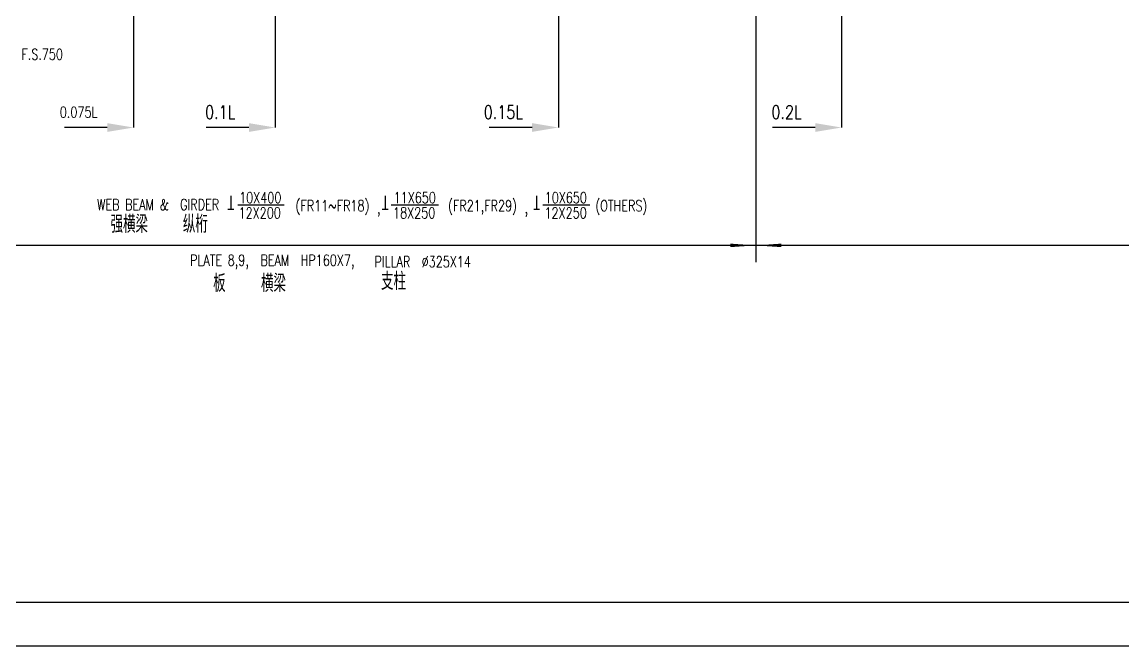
# Model space of a CAD drawing. Extents: x 373818 to 564480, y 322172 to 634257.
# Drawn here: x 432345 to 457481, y 453477 to 467719 of the extents above; entities that cross this region are included whole.
import ezdxf
from ezdxf.enums import TextEntityAlignment as Align

# ---------------------------------------------------------------- set-up
doc = ezdxf.new("R2010")
doc.units = 0
doc.header["$LTSCALE"] = 40
doc.header["$MEASUREMENT"] = 0
doc.layers.get('0').update_dxf_attribs({"linetype": 'CONTINUOUS'})
doc.layers.add('BT_ENG', color=7, linetype='CONTINUOUS')
doc.layers.add('Y-CON', color=2, linetype='CONTINUOUS')
doc.styles.add('ROMANS', font='romans.shx', dxfattribs={"width": 0.75, "height": 250, "bigfont": 'hzdx.shx'})

msp = doc.modelspace()

# ---------------------------------------------------------------- linework, layer by layer
for p, q in [((434892.99, 470688.06), (434892.99, 465311.36)), ((438125.51, 469597.15), (438125.51, 465311.36)), ((444590.56, 468426.86), (444590.56, 465311.36)), ((449096.41, 468260.36), (449096.41, 462239.96)), ((451055.61, 468260.36), (451055.61, 465311.36)), ((438326.57, 463537.57), (437270.47, 463537.57)), ((441853.67, 463537.57), (440773.78, 463537.57)), ((445311.67, 463537.57), (444234.41, 463537.57)), ((554495.41, 462621.11), (421196.41, 462621.11))]:
    msp.add_line(p, q)
at = {"color": 0, "linetype": 'ByBlock'}
for p, q in [((434292.99, 465311.36), (433314.61, 465311.36)), ((437525.51, 465311.36), (436547.14, 465311.36)), ((443990.56, 465311.36), (443012.19, 465311.36)), ((450455.61, 465311.36), (449477.24, 465311.36))]:
    msp.add_line(p, q, dxfattribs=at)
at = {"color": 2}
msp.add_line((417794.48, 454477.25), (562894.48, 454477.25), dxfattribs=at)
for points in [[(449096.41, 462621.11, 0, 80, 0), (448514.21, 462621.11, 80, 80, 0)], [(449096.41, 462621.11, 0, 80, 0), (449678.61, 462621.11, 80, 80, 0)]]:
    msp.add_lwpolyline(points, format="xyseb")
at = {"color": 0, "linetype": 'ByBlock'}
for points in [[(434292.99, 465411.36), (434292.99, 465211.36), (434892.99, 465311.36)], [(437525.51, 465411.36), (437525.51, 465211.36), (438125.51, 465311.36)], [(443990.56, 465411.36), (443990.56, 465211.36), (444590.56, 465311.36)], [(450455.61, 465411.36), (450455.61, 465211.36), (451055.61, 465311.36)]]:
    msp.add_solid(points, dxfattribs=at)
at = {"layer": 'BT_ENG'}
msp.add_line((415294.48, 453477.25), (563894.48, 453477.25), dxfattribs=at)
at = {"layer": 'Y-CON'}
for p, q in [((437110.03, 463750.61), (437110.03, 463446.91)), ((440637.13, 463750.61), (440637.13, 463446.91)), ((444095.13, 463750.61), (444095.13, 463446.91)), ((437041.69, 463446.91), (437178.37, 463446.91)), ((440568.79, 463446.91), (440705.47, 463446.91)), ((444026.79, 463446.91), (444163.47, 463446.91))]:
    msp.add_line(p, q, dxfattribs=at)

# ---------------------------------------------------------------- texts
at = {"style": 'ROMANS'}
for s, height, width, p in [('F.S.750', 250, 0.75, (432806.02, 466982.86)), ('0.075L', 250, 0.75, (433637.69, 465661.86)), ('0.1L', 300, 0.8, (436870.21, 465661.86)), ('0.15L', 300, 0.8, (443335.26, 465661.86)), ('0.2L', 300, 0.8, (449800.31, 465661.86))]:
    msp.add_text(s, height=height, dxfattribs=dict(at, width=width)).set_placement(p, align=Align.MIDDLE)
at = {"style": 'ROMANS', "width": 0.75}
for s, p in [('纵桁', (436017.86, 462908.36)), ('支柱', (440541.9, 461602.85))]:
    msp.add_text(s, height=400, dxfattribs=at).set_placement(p)
at = {"attachment_point": 5, "style": 'ROMANS'}
for s, insert, char_height in [('10X400', (437785.21, 463710.18), 250), ('11X650', (441312.31, 463710.18), 250), ('10X650', (444760.94, 463710.18), 250), ('WEB BEAM &  GIRDER ', (435451.42, 463552.65), 250), ('(FR11~FR18)', (439433.49, 463484.35), 250), ('(FR21,FR29)', (442859.92, 463484.35), 250), ('(OTHERS)', (446028.03, 463484.35), 250), ('强横梁', (434793.49, 463104.93), 400), ('12X200', (437771.77, 463363.21), 250), (',', (440490.83, 463442.19), 250), ('18X250', (441298.88, 463363.21), 250), (',', (443859.39, 463442.19), 250), ('12X250', (444756.87, 463363.21), 250), ('PLATE 8,9,', (436852.06, 462244.53), 250), ('BEAM  HP160X7,', (438862.23, 462244.53), 250), ('PILLAR  %%C325X14', (441492.91, 462247.15), 250), ('板', (436852.06, 461756.81), 400), ('横梁', (438086.2, 461756.81), 400)]:
    msp.add_mtext(s, dxfattribs=dict(at, insert=insert, char_height=char_height))

doc.saveas('drawing.dxf')
